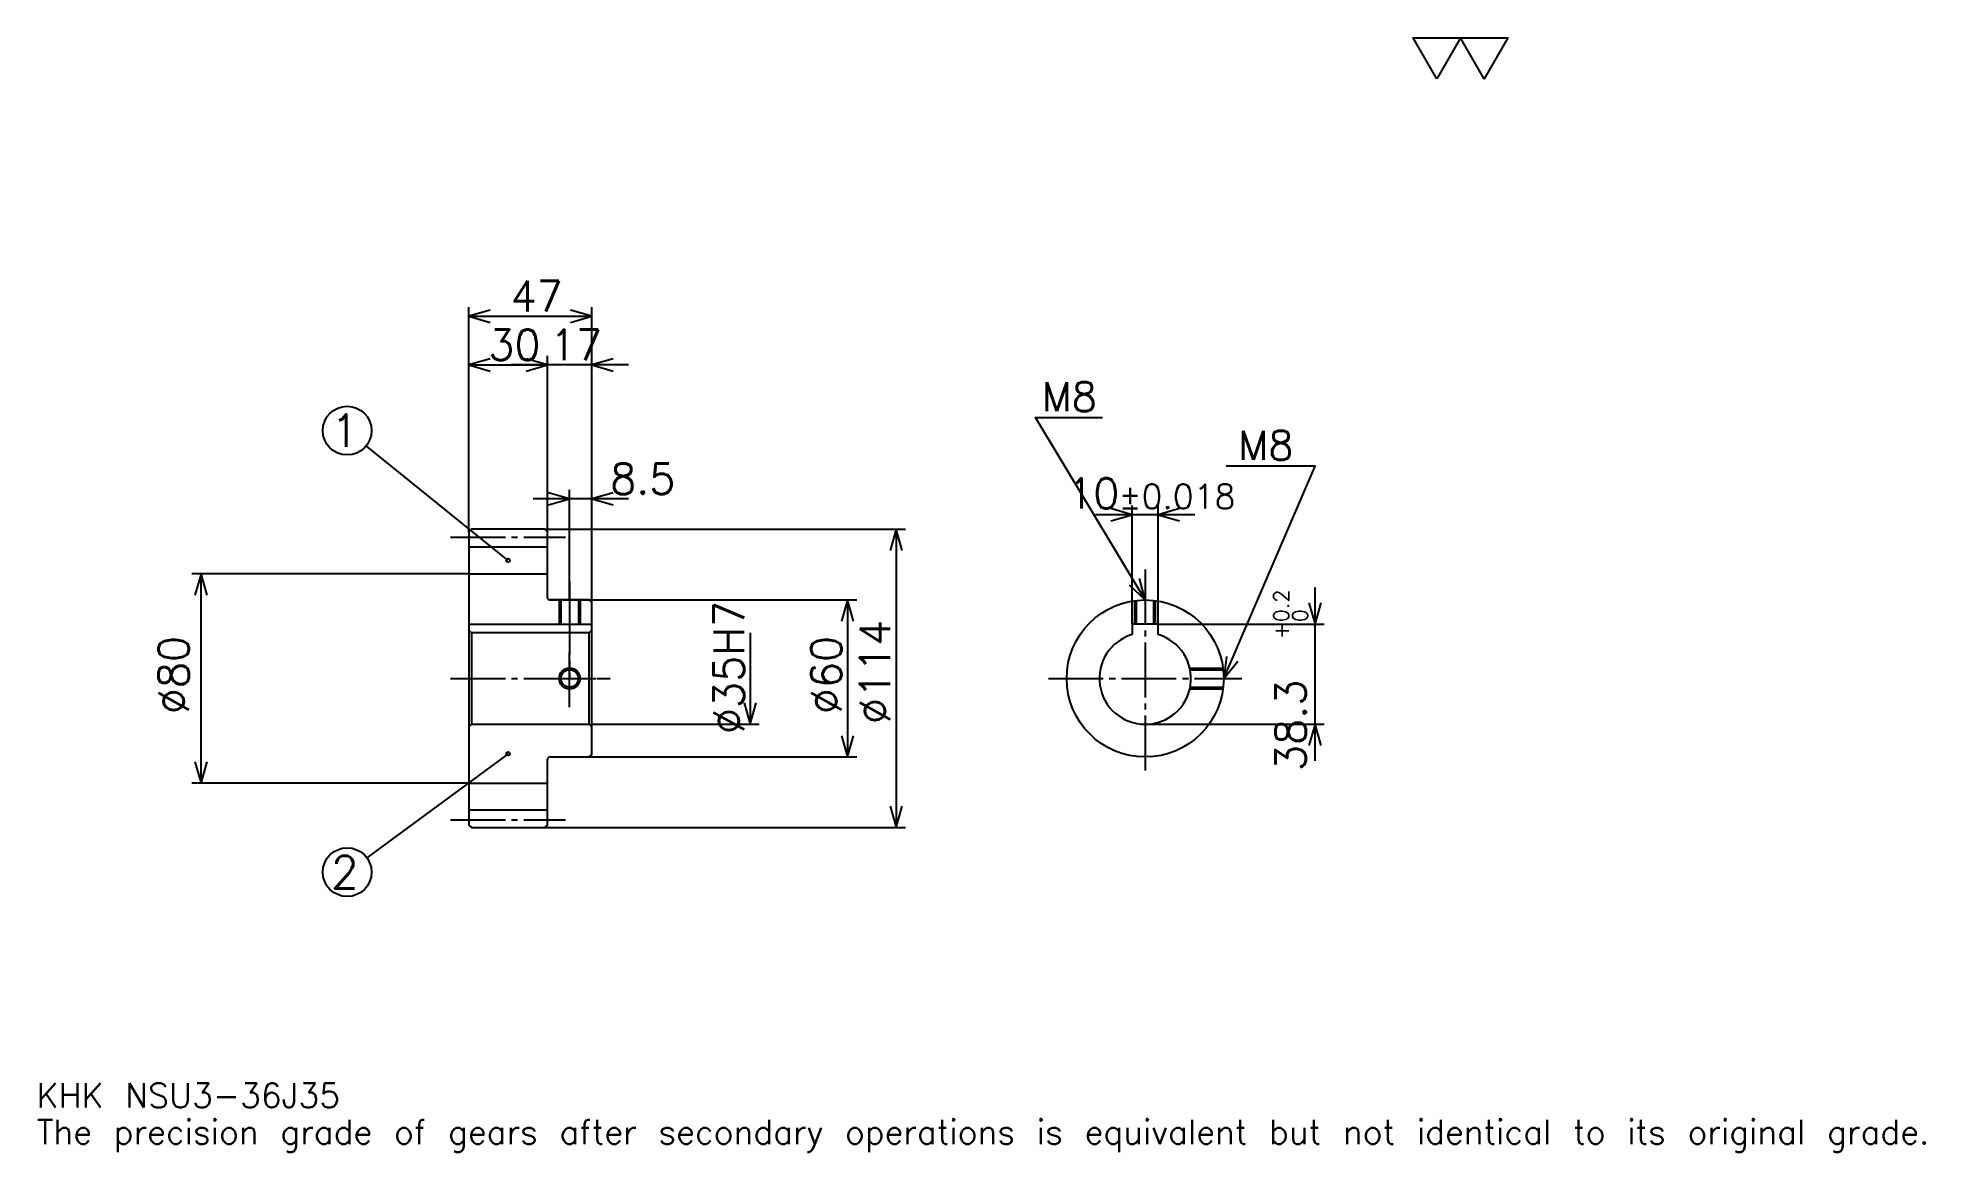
# Model space of a CAD drawing. Extents: x 24 to 745, y 9 to 434.
import ezdxf

# ---------------------------------------------------------------- set-up
doc = ezdxf.new("R2010")
doc.units = 0
doc.linetypes.add('DASHDOT', pattern=[27.913044, 20.934783, -2.326087, 2.326087, -2.326087])
doc.layers.get('0').update_dxf_attribs({"linetype": 'CONTINUOUS'})
doc.layers.add('DASHDOT', color=6, linetype='DASHDOT')
doc.styles.add('KANJI', font='TXT', dxfattribs={"bigfont": 'BIGFONT'})

msp = doc.modelspace()

# ---------------------------------------------------------------- linework, layer by layer
at = {"color": 5}
for p, q in [((188.413055, 246.57608), (188.413055, 331.478271)), ((188.413055, 327.989136), (235.413055, 327.989136)), ((235.413055, 246.57608), (235.413055, 331.478271)), ((218.413055, 246.57608), (218.413055, 312.869568)), ((188.413055, 309.380432), (218.413055, 309.380432)), ((249.369568, 309.380432), (204.456528, 309.380432)), ((203.413055, 234.70108), (149.134949, 278.458252)), ((226.913055, 246.57608), (226.913055, 261.695648)), ((249.369568, 258.206512), (212.956528, 258.206512)), ((441.847839, 210.376083), (441.847839, 255.630432)), ((451.847839, 210.376083), (451.847839, 255.630432)), ((188.413055, 245.57608), (188.413055, 246.57608)), ((217.413055, 246.57608), (235.413055, 246.57608)), ((218.413055, 245.57608), (218.413055, 246.57608)), ((226.913055, 219.57608), (226.913055, 246.57608)), ((226.913055, 219.57608), (226.913055, 246.57608)), ((235.413055, 246.57608), (355.206543, 246.57608)), ((235.413055, 218.57608), (235.413055, 246.57608)), ((351.717407, 246.57608), (351.717407, 132.57608)), ((465.804352, 252.141296), (427.891296, 252.141296)), ((188.413055, 229.57608), (82.576103, 229.57608)), ((86.065231, 149.57608), (86.065231, 229.57608)), ((511.739136, 158.119553), (511.739136, 224.332596)), ((219.413055, 219.57608), (235.413055, 219.57608)), ((235.413055, 219.57608), (336.597839, 219.57608)), ((333.108704, 219.57608), (333.108704, 159.57608)), ((451.847839, 210.376083), (515.228271, 210.376083)), ((295.891296, 207.07608), (295.891296, 172.07608)), ((235.413055, 172.07608), (299.380432, 172.07608)), ((446.847839, 172.07608), (515.228271, 172.07608)), ((203.413055, 160.82608), (149.38533, 121.068932)), ((219.413055, 159.57608), (235.413055, 159.57608)), ((235.413055, 159.57608), (336.597839, 159.57608)), ((188.413055, 149.57608), (82.576103, 149.57608)), ((217.413055, 132.57608), (235.413055, 132.57608)), ((235.413055, 132.57608), (355.206543, 132.57608))]:
    msp.add_line(p, q, dxfattribs=at)
at = {"color": 4}
for p, q in [((188.413055, 239.82608), (218.413055, 239.82608)), ((188.413055, 229.57608), (218.413055, 229.57608)), ((188.413055, 210.376083), (235.413055, 210.376083)), ((189.413055, 207.07608), (189.413055, 172.07608)), ((234.413055, 207.07608), (235.413055, 208.07608)), ((234.413055, 172.07608), (235.413055, 171.07608)), ((188.413055, 149.57608), (218.413055, 149.57608)), ((188.413055, 139.32608), (218.413055, 139.32608))]:
    msp.add_line(p, q, dxfattribs=at)
at = {"color": 7}
msp.add_lwpolyline([(558.260864, 418.695648), (549.189148, 434.419983), (585.476074, 434.419983), (576.404358, 418.695648), (567.332581, 434.419983), (558.260864, 418.695648)], dxfattribs=at)
at = {"color": 5}
for points in [[(196.554352, 330.315186), (188.413055, 327.989136), (196.554352, 325.663025)], [(227.271759, 325.663025), (235.413055, 327.989136), (227.271759, 330.315186)], [(196.554352, 311.706512), (188.413055, 309.380432), (196.554352, 307.054352)], [(210.271759, 307.054352), (218.413055, 309.380432), (210.271759, 311.706512)], [(210.271759, 307.054352), (218.413055, 309.380432), (210.271759, 311.706512)], [(243.554352, 311.706512), (235.413055, 309.380432), (243.554352, 307.054352)], [(446.847839, 219.57608), (404.978271, 289.358704), (430.565247, 289.358704)], [(476.847839, 189.57608), (511.739136, 270.75), (477.778259, 270.75)], [(218.771759, 255.880432), (226.913055, 258.206512), (218.771759, 260.532593)], [(243.554352, 260.532593), (235.413055, 258.206512), (243.554352, 255.880432)], [(433.706543, 249.815216), (441.847839, 252.141296), (433.706543, 254.467377)], [(459.989136, 254.467377), (451.847839, 252.141296), (459.989136, 249.815216)], [(354.043488, 238.434784), (351.717407, 246.57608), (349.391327, 238.434784)], [(88.391319, 221.434784), (86.065231, 229.57608), (83.739143, 221.434784)], [(440.664551, 225.360428), (446.847839, 219.57608), (444.653778, 227.753952)], [(335.434784, 211.434784), (333.108704, 219.57608), (330.782623, 211.434784)], [(509.413055, 218.51738), (511.739136, 210.376083), (514.065186, 218.51738)], [(477.925812, 197.974274), (476.847839, 189.57608), (482.19986, 196.137131)], [(293.565216, 180.217377), (295.891296, 172.07608), (298.217407, 180.217377)], [(330.782623, 167.717377), (333.108704, 159.57608), (335.434784, 167.717377)], [(514.065186, 163.934784), (511.739136, 172.07608), (509.413055, 163.934784)], [(83.739143, 157.717377), (86.065231, 149.57608), (88.391319, 157.717377)], [(349.391327, 140.717377), (351.717407, 132.57608), (354.043488, 140.717377)]]:
    msp.add_lwpolyline(points, dxfattribs=at)
at = {"color": 4}
for points in [[(218.413055, 220.57608), (218.413055, 245.57608), (217.413055, 246.57608), (189.413055, 246.57608), (188.413055, 245.57608), (188.413055, 171.07608)], [(219.413055, 159.57608), (234.413055, 159.57608), (235.413055, 160.57608), (235.413055, 218.57608), (234.413055, 219.57608), (219.413055, 219.57608)], [(222.913055, 219.57608), (222.913055, 210.376083)], [(223.588058, 219.57608), (223.588058, 210.376083)], [(230.238052, 219.57608), (230.238052, 210.376083)], [(230.913055, 219.57608), (230.913055, 210.376083)], [(442.847839, 210.376083), (442.847839, 219.308212)], [(443.522827, 210.376083), (443.522827, 219.391251)], [(450.172852, 210.376083), (450.172852, 219.391251)], [(450.847839, 210.376083), (450.847839, 219.308212)], [(451.847839, 206.346588), (451.847839, 210.376083), (441.847839, 210.376083), (441.847839, 206.346588)], [(188.413055, 171.07608), (189.413055, 172.07608), (234.413055, 172.07608), (234.413055, 207.07608), (189.413055, 207.07608), (188.413055, 208.07608)], [(463.884552, 193.57608), (476.579987, 193.57608)], [(464.029053, 192.901077), (476.662994, 192.901077)], [(463.884552, 185.57608), (476.579987, 185.57608)], [(464.029053, 186.251083), (476.662994, 186.251083)], [(188.413055, 171.07608), (188.413055, 133.57608), (189.413055, 132.57608), (217.413055, 132.57608), (218.413055, 133.57608), (218.413055, 158.57608)]]:
    msp.add_lwpolyline(points, dxfattribs=at)
at = {"color": 5}
for centre, radius in [((141.891312, 284.297821), 9.304348), ((203.413055, 234.70108), 0.697826), ((203.413055, 160.82608), 0.697826), ((141.891312, 115.554344), 9.304348)]:
    msp.add_circle(centre, radius, dxfattribs=at)
at = {"color": 4}
for centre, radius in [((446.847839, 189.57608), 30), ((226.913055, 189.57608), 3.325)]:
    msp.add_circle(centre, radius, dxfattribs=at)
at = {"color": 7}
msp.add_circle((226.913055, 189.57608), 4, dxfattribs=at)
at = {"color": 4}
for centre, radius, start, end in [((219.413055, 220.57608), 1, 180, 270), ((446.847839, 189.57608), 17.5, 106.601549926, 73.398450074), ((219.413055, 158.57608), 1, 90, 180)]:
    msp.add_arc(centre, radius, start, end, dxfattribs=at)
at = {"layer": 'DASHDOT', "color": 7}
for p, q in [((181.434799, 243.57608), (225.391312, 243.57608)), ((446.847839, 231.206512), (446.847839, 152.597824)), ((226.913055, 219.57608), (226.913055, 189.57608)), ((181.434799, 189.57608), (242.391312, 189.57608)), ((409.869568, 189.57608), (483.826111, 189.57608)), ((181.434799, 135.57608), (225.391312, 135.57608))]:
    msp.add_line(p, q, dxfattribs=at)
for points in [[(226.913055, 226.554337), (226.913055, 203.397827)], [(226.913055, 178.597824), (226.913055, 200.554337)], [(215.934799, 189.57608), (237.891312, 189.57608)]]:
    msp.add_lwpolyline(points, dxfattribs=at)

# ---------------------------------------------------------------- texts
at = {"color": 7, "style": 'KANJI'}
for s, height, p in [('47', 11.630435, (204.353271, 329.849976)), ('30', 11.630435, (195.853271, 311.241302)), ('17', 11.630435, (219.353271, 311.241302)), ('M8', 11.165218, (407.304382, 291.684784)), ('1', 12.405797, (135.688416, 278.09491)), ('M8', 11.165218, (482.43042, 273.07608)), ('8.5', 11.630435, (242.391312, 260.067383)), ('10', 11.630435, (417.025085, 254.467377)), ('%%p0.018', 9.304348, (436.679108, 254.467377)), ('2', 12.405797, (135.688416, 109.351448)), ('KHK NSU3-36J35', 9.304348, (23.26087, 25.586956)), ('The precision grade of gears after secondary operations is equivalent but not identical to its original grade.', 9.304348, (23.26087, 11.630435))]:
    msp.add_text(s, height=height, dxfattribs=at).set_placement(p)
for s, height, p in [('%%c35H7', 11.630435, (293.565216, 168.35054)), ('0.2', 5.815217, (501.736969, 211.087708)), ('%%c114', 11.630435, (349.391327, 172.130432)), ('+', 5.815217, (501.736969, 204.574677)), ('0', 5.815217, (508.947845, 211.087708)), ('%%c80', 11.630435, (81.413055, 175.910324)), ('%%c60', 11.630435, (330.782623, 175.910324)), ('38.3', 11.630435, (508.25, 154.233551))]:
    msp.add_text(s, height=height, rotation=90, dxfattribs=at).set_placement(p)

doc.saveas('drawing.dxf')
